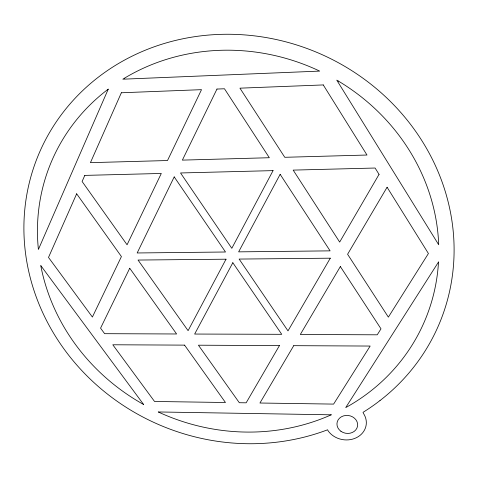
<?xml version="1.0" encoding="UTF-8"?>
<svg xmlns="http://www.w3.org/2000/svg" width="478" height="478" viewBox="0 0 478 478"><rect width="100%" height="100%" fill="white"/><g stroke="black" fill="none" stroke-linecap="round" stroke-linejoin="round"><path stroke-width="0.72" d="M438.505 262.01L438.404 263.653A202.917 188.577 23.6 0 1 347.094 406.832L345.731 407.585L438.505 262.01M108.231 89.165L38.407 249.45L38.246 247.897A202.917 188.577 23.6 0 1 106.887 90.181L108.231 89.165M76.659 193.793L48.505 257.433L92.391 317.051L121.418 256.567L76.659 193.793M84.797 175.396L82.102 181.485L127.07 244.778L161.301 173.454L84.797 175.396M121.352 92.768L90.432 162.657L167.503 160.53L201.519 89.661L121.352 92.768M129.735 268.236L100.565 328.153L104.634 333.68L176.609 333.979L129.735 268.236M174.207 176.896L137.168 252.97L225.508 252.002L174.207 176.896M216.97 89.057L182.369 160.118L269.329 157.722L224.469 88.771L216.97 89.057M226.034 259.196L188.093 330.668L138.04 260.056L226.034 259.196M273.063 170.622L231.812 248.315L180.541 172.97L273.063 170.622M232.828 262.721L194.654 334.05L281.733 334.313L232.828 262.721M280.144 174.321L238.642 251.858L330.101 250.86L280.144 174.321M279.433 345.6L246.146 402.817L239.311 402.715L198.418 345.2L279.433 345.6M330.292 258.186L287.995 330.884L239.131 259.07L330.292 258.186M379.054 174.374L339.667 242.077L293.175 170.108L375.099 168.029L379.054 174.374M293.731 345.672L259.936 403.02L333.608 404.101L370.157 346.054L293.731 345.672M340.348 266.557L300.321 334.486L377.238 334.809L380.996 328.834L340.348 266.557M387.084 187.245L347.596 254.254L388.363 317.135L428.419 253.513L387.084 187.245M379.98 400.576L377.238 402.661A217.478 202.212 23.6 0 1 363.005 412.353L363.561 413.542A20.781 17.991 8.9 0 1 356.379 437.711A20.781 17.991 8.9 0 1 328.159 430.923L327.603 429.788L325.93 430.421A217.478 202.212 23.6 0 1 309.547 435.721L306.225 436.623A217.478 202.212 23.6 0 1 49.933 326.886A217.478 202.212 23.6 0 1 104.347 72.722L107.442 70.559A217.478 202.212 23.6 0 1 250.394 35.42L254.475 35.868A217.478 202.212 23.6 0 1 361.404 77.107L364.744 79.521A217.478 202.212 23.6 0 1 377.632 89.727L380.727 92.409A217.478 202.212 23.6 0 1 403.504 115.64L406.091 118.741A217.478 202.212 23.6 0 1 413.47 128.295L415.806 131.552A217.478 202.212 23.6 0 1 446.267 194.857L447.289 198.549A217.478 202.212 23.6 0 1 379.98 400.576M124.28 78.296L122.828 79.193L319.68 71.097L318.001 70.302A202.917 188.577 23.6 0 0 124.28 78.296M331.224 414.814L329.802 415.448A202.917 188.577 23.6 0 1 159.67 412.622L158.242 411.958L331.224 414.814M323.265 84.935L239.938 88.167L284.769 157.298L366.985 155.027L323.265 84.935M184.562 345.128L112.802 344.775L154.531 401.466L225.467 402.512L184.562 345.128M143.621 404.502L142.241 403.731A202.917 188.577 23.6 0 1 41.06 267.088L40.767 265.553L143.621 404.502M338.37 81.081L336.769 80.143L438.69 244.748L438.631 243.081A202.917 188.577 23.6 0 0 338.37 81.081M340.934 431.281A10.385 8.98 8.8 0 0 357.556 426.059A10.385 8.98 8.8 0 0 343.407 415.926A10.385 8.98 8.8 0 0 340.934 431.281"/></g></svg>
